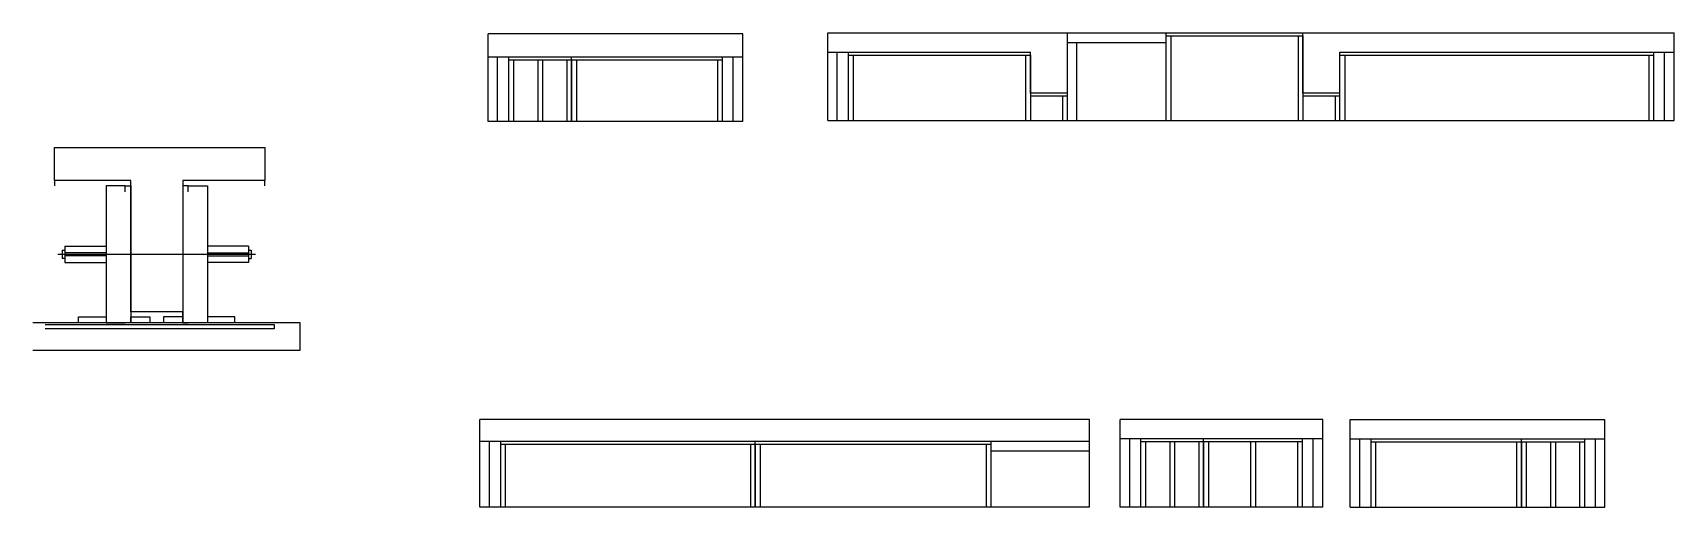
# Model space of a CAD drawing. Header units: metres. Extents: x 150 to 1348, y 10791 to 11137.
import ezdxf

# ---------------------------------------------------------------- set-up
doc = ezdxf.new("R2010")
doc.units = ezdxf.units.M
for name, color, linetype in [('barrote', 7, 'Continuous'), ('CONCRETO', 7, 'Continuous'), ('COTA', 7, 'Continuous'), ('Madeira', 7, 'Continuous'), ('Painéis', 7, 'Continuous'), ('SARR_2.2x7', 7, 'Continuous'), ('SARR_3.5x7', 7, 'Continuous'), ('SCO-___-LAJ', 7, 'Continuous'), ('TENSOR', 7, 'Continuous')]:
    doc.layers.add(name, color=color, linetype=linetype)

msp = doc.modelspace()

# ---------------------------------------------------------------- linework, layer by layer
at = {"color": 7, "lineweight": 25}
for p, q in [((171.1, 10978.5), (171.1, 10972.5)), ((171.1, 10978.5), (173.1, 10978.5)), ((173.1, 10981.5), (173.1, 10969.5)), ((173.1, 10981.5), (203.1, 10981.5)), ((307.1, 10981.5), (277.1, 10981.5)), ((307.1, 10981.5), (307.1, 10969.5)), ((307.1, 10978.5), (309.1, 10978.5)), ((309.1, 10978.5), (309.1, 10972.5)), ((173.1, 10972.5), (171.1, 10972.5)), ((203.1, 10976.5), (173.1, 10976.5)), ((203.1, 10974.5), (173.1, 10974.5)), ((173.1, 10969.5), (203.1, 10969.5)), ((277.1, 10976.5), (307.1, 10976.5)), ((277.1, 10974.5), (307.1, 10974.5)), ((307.1, 10969.5), (277.1, 10969.5)), ((307.1, 10972.5), (309.1, 10972.5))]:
    msp.add_line(p, q, dxfattribs=at)
at = {"layer": 'barrote', "color": 7, "lineweight": 25}
msp.add_lwpolyline([(149.6, 10905.5), (344.8, 10905.5), (344.8, 10925.5), (149.6, 10925.5)], dxfattribs=at)
at = {"layer": 'CONCRETO', "color": 7, "lineweight": 25}
msp.add_lwpolyline([(165.5, 11029.5), (165.5, 11053.5), (319.1, 11053.5), (319.1, 11029.5), (259.1, 11029.5), (259.1, 10933.5), (221.1, 10933.5), (221.1, 11029.5)], dxfattribs=at)
at = {"layer": 'COTA', "color": 7, "lineweight": 25}
for p, q in [((668, 11136.4), (482, 11136.4)), ((482, 11119.4), (482, 11136.4)), ((668, 11119.4), (668, 11136.4)), ((730, 11137.2), (905, 11137.2)), ((730, 11123.2), (730, 11137.2)), ((1077, 11137.2), (1348, 11137.2)), ((1348, 11123.2), (1348, 11137.2)), ((921.1, 10854.9), (476.1, 10854.9)), ((476.1, 10838.9), (476.1, 10854.9)), ((921.1, 10838.9), (921.1, 10854.9)), ((1091.5, 10854.9), (943.5, 10854.9)), ((943.5, 10840.9), (943.5, 10854.9)), ((1091.5, 10840.9), (1091.5, 10854.9)), ((1111.5, 10854.9), (1297.5, 10854.9)), ((1111.5, 10840.9), (1111.5, 10854.9)), ((1297.5, 10840.9), (1297.5, 10854.9))]:
    msp.add_line(p, q, dxfattribs=at)
at = {"layer": 'Madeira', "color": 7, "lineweight": 25}
for points in [[(217.1, 11021.1), (217.1, 11025.5), (203.1, 11025.5), (203.1, 11021.1)], [(217.1, 11025.5), (203.1, 11025.5), (203.1, 10925.5), (217.1, 10925.5)], [(263.1, 11021.1), (263.1, 11025.5), (277.1, 11025.5), (277.1, 11021.1)], [(263.1, 11025.5), (277.1, 11025.5), (277.1, 10925.5), (263.1, 10925.5)], [(183.1, 10925.5), (183.1, 10929.9), (203.1, 10929.9), (203.1, 10925.5)], [(221.1, 10925.5), (221.1, 10929.9), (235.1, 10929.9), (235.1, 10925.5)], [(259.1, 10925.5), (259.1, 10929.9), (245.1, 10929.9), (245.1, 10925.5)], [(297.1, 10925.5), (297.1, 10929.9), (277.1, 10929.9), (277.1, 10925.5)]]:
    msp.add_lwpolyline(points, dxfattribs=at)
at = {"layer": 'Painéis', "color": 7, "lineweight": 25}
for p, q in [((905, 11137.2), (1077, 11137.2)), ((905, 11073.2), (905, 11137.2)), ((1077, 11093.2), (1077, 11137.2)), ((730, 11123.2), (878, 11123.2)), ((730, 11073.2), (730, 11123.2)), ((878, 11093.2), (878, 11123.2)), ((1104, 11123.2), (1348, 11123.2)), ((1104, 11073.2), (1104, 11123.2)), ((1348, 11073.2), (1348, 11123.2)), ((668, 11119.4), (482, 11119.4)), ((482, 11072.4), (482, 11119.4)), ((543, 11072.4), (543, 11119.4)), ((668, 11072.4), (668, 11119.4)), ((905, 11093.2), (878, 11093.2)), ((1104, 11093.2), (1077, 11093.2)), ((730, 11073.2), (1348, 11073.2)), ((668, 11072.4), (482, 11072.4)), ((921.1, 10838.9), (476.1, 10838.9)), ((476.1, 10790.9), (476.1, 10838.9)), ((677.1, 10790.9), (677.1, 10838.9)), ((921.1, 10790.9), (921.1, 10838.9)), ((1091.5, 10840.9), (943.5, 10840.9)), ((943.5, 10790.9), (943.5, 10840.9)), ((1004.5, 10790.9), (1004.5, 10840.9)), ((1091.5, 10790.9), (1091.5, 10840.9)), ((1111.5, 10840.9), (1297.5, 10840.9)), ((1111.5, 10790.9), (1111.5, 10840.9)), ((1236.5, 10790.9), (1236.5, 10840.9)), ((1297.5, 10790.9), (1297.5, 10840.9)), ((921.1, 10790.9), (476.1, 10790.9)), ((1091.5, 10790.9), (943.5, 10790.9)), ((1111.5, 10790.9), (1297.5, 10790.9))]:
    msp.add_line(p, q, dxfattribs=at)
for points in [[(221.1, 11025.5), (221.1, 11029.5), (165.5, 11029.5), (165.5, 11025.5)], [(217.1, 11025.5), (221.1, 11025.5), (221.1, 10925.5), (217.1, 10925.5)], [(319.1, 11025.5), (319.1, 11029.5), (259.1, 11029.5), (259.1, 11025.5)], [(263.1, 11025.5), (259.1, 11025.5), (259.1, 10925.5), (263.1, 10925.5)], [(259.1, 10929.9), (259.1, 10933.5), (221.1, 10933.5), (221.1, 10929.9)]]:
    msp.add_lwpolyline(points, dxfattribs=at)
at = {"layer": 'SARR_2.2x7', "color": 7, "lineweight": 25}
for p, q in [((977, 11135), (1077, 11135)), ((737, 11073.2), (737, 11123.2)), ((905, 11130.2), (977, 11130.2)), ((912, 11073.2), (912, 11130.2)), ((1341, 11073.2), (1341, 11123.2)), ((489, 11072.4), (489, 11119.4)), ((543, 11117.2), (497, 11117.2)), ((653, 11117.2), (543, 11117.2)), ((661, 11072.4), (661, 11119.4)), ((745, 11121), (878, 11121)), ((1104, 11121), (1333, 11121)), ((905, 11091), (878, 11091)), ((1104, 11091), (1077, 11091)), ((483.1, 10790.9), (483.1, 10838.9)), ((677.1, 10836.7), (491.1, 10836.7)), ((849.1, 10836.7), (677.1, 10836.7)), ((950.5, 10790.9), (950.5, 10840.9)), ((1004.5, 10838.7), (958.5, 10838.7)), ((1076.5, 10838.7), (1004.5, 10838.7)), ((1084.5, 10790.9), (1084.5, 10840.9)), ((1118.5, 10790.9), (1118.5, 10840.9)), ((1126.5, 10838.7), (1236.5, 10838.7)), ((1236.5, 10838.7), (1282.5, 10838.7)), ((1290.5, 10790.9), (1290.5, 10840.9)), ((921.1, 10831.9), (849.1, 10831.9))]:
    msp.add_line(p, q, dxfattribs=at)
at = {"layer": 'SARR_3.5x7', "color": 7, "lineweight": 25}
for p, q in [((977, 11137.2), (977, 11073.2)), ((980.5, 11135), (980.5, 11073.2)), ((1073.5, 11135), (1073.5, 11073.2)), ((1077, 11135), (1077, 11073.2)), ((745, 11123.2), (745, 11073.2)), ((1333, 11123.2), (1333, 11073.2)), ((497, 11119.4), (497, 11072.4)), ((500.5, 11117.2), (500.5, 11072.4)), ((518.3, 11117.2), (518.3, 11072.4)), ((521.8, 11117.2), (521.8, 11072.4)), ((539.5, 11117.2), (539.5, 11072.4)), ((543, 11117.2), (543, 11072.4)), ((546.5, 11117.2), (546.5, 11072.4)), ((649.5, 11117.2), (649.5, 11072.4)), ((653, 11119.4), (653, 11072.4)), ((748.5, 11121), (748.5, 11073.2)), ((874.5, 11121), (874.5, 11073.2)), ((878, 11121), (878, 11073.2)), ((1107.5, 11121), (1107.5, 11073.2)), ((1329.5, 11121), (1329.5, 11073.2)), ((901.5, 11091), (901.5, 11073.2)), ((1100.5, 11091), (1100.5, 11073.2)), ((739.5, 11073.2), (743, 11073.2)), ((743, 11073.2), (746.5, 11073.2)), ((745, 11073.2), (748.5, 11073.2)), ((1329.5, 11073.2), (1333, 11073.2)), ((500.5, 11072.4), (497, 11072.4)), ((543, 11072.4), (539.5, 11072.4)), ((546.5, 11072.4), (543, 11072.4)), ((653, 11072.4), (649.5, 11072.4)), ((491.1, 10838.9), (491.1, 10790.9)), ((494.6, 10836.7), (494.6, 10790.9)), ((673.6, 10836.7), (673.6, 10790.9)), ((677.1, 10836.7), (677.1, 10790.9)), ((680.6, 10836.7), (680.6, 10790.9)), ((845.6, 10836.7), (845.6, 10790.9)), ((849.1, 10838.9), (849.1, 10790.9)), ((958.5, 10840.9), (958.5, 10790.9)), ((962, 10838.7), (962, 10790.9)), ((979.8, 10838.7), (979.8, 10790.9)), ((983.3, 10838.7), (983.3, 10790.9)), ((1001, 10838.7), (1001, 10790.9)), ((1004.5, 10838.7), (1004.5, 10790.9)), ((1008, 10838.7), (1008, 10790.9)), ((1038.8, 10838.7), (1038.8, 10790.9)), ((1042.3, 10838.7), (1042.3, 10790.9)), ((1073, 10838.7), (1073, 10790.9)), ((1076.5, 10840.9), (1076.5, 10790.9)), ((1126.5, 10840.9), (1126.5, 10790.9)), ((1130, 10838.7), (1130, 10790.9)), ((1233, 10838.7), (1233, 10790.9)), ((1236.5, 10838.7), (1236.5, 10790.9)), ((1240, 10838.7), (1240, 10790.9)), ((1257.8, 10838.7), (1257.8, 10790.9)), ((1261.3, 10838.7), (1261.3, 10790.9)), ((1279, 10838.7), (1279, 10790.9)), ((1282.5, 10840.9), (1282.5, 10790.9)), ((494.6, 10790.9), (491.1, 10790.9)), ((677.1, 10790.9), (673.6, 10790.9)), ((680.6, 10790.9), (677.1, 10790.9)), ((849.1, 10790.9), (845.6, 10790.9)), ((962, 10790.9), (958.5, 10790.9)), ((1004.5, 10790.9), (1001, 10790.9)), ((1008, 10790.9), (1004.5, 10790.9)), ((1076.5, 10790.9), (1073, 10790.9)), ((1126.5, 10790.9), (1130, 10790.9)), ((1233, 10790.9), (1236.5, 10790.9)), ((1236.5, 10790.9), (1240, 10790.9)), ((1279, 10790.9), (1282.5, 10790.9))]:
    msp.add_line(p, q, dxfattribs=at)
at = {"layer": 'SCO-___-LAJ', "color": 7, "lineweight": 25}
msp.add_lwpolyline([(158.6, 10924.2), (325.9, 10924.2), (325.9, 10921), (158.6, 10921)], dxfattribs=at)
at = {"layer": 'TENSOR', "color": 7, "lineweight": 25}
msp.add_line((312.1, 10975.5), (167.8, 10975.5), dxfattribs=at)

doc.saveas('drawing.dxf')
